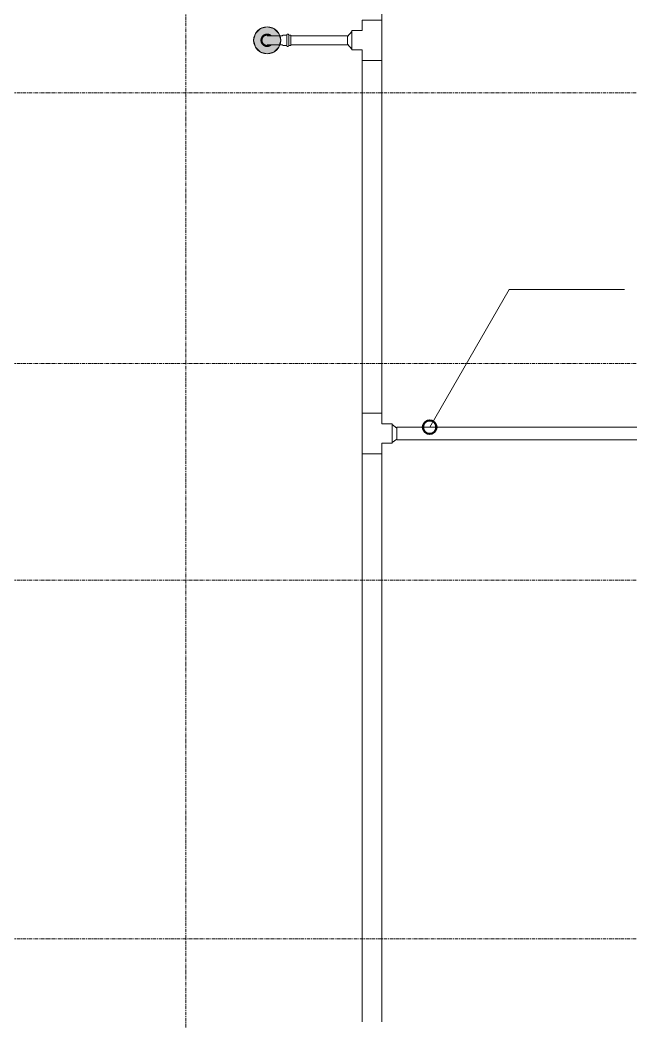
# Model space of a CAD drawing. Header units: inches. Extents: x -3679 to 241, y -496 to 1784.
# Drawn here: x -1932.5 to -1842.2, y 674.7 to 822.7 of the extents above; entities that cross this region are included whole.
import ezdxf

# ---------------------------------------------------------------- set-up
doc = ezdxf.new("R2010")
doc.units = ezdxf.units.IN
doc.header["$MEASUREMENT"] = 0
doc.linetypes.add('Grid Line', pattern=[0.875, 0.5, -0.125, 0.125, -0.125])
for name, color, linetype, lineweight in [('A-ANNO-NOTE', 250, 'Continuous', 9), ('G-ANNO-DIMS', 251, 'Continuous', 9), ('P-PIPE', 1, 'Continuous', 9), ('S-GRID', 8, 'Continuous', 9)]:
    doc.layers.add(name, color=color, linetype=linetype, lineweight=lineweight)

# ---------------------------------------------------------------- blocks, each defined once
blk = doc.blocks.new('Victaulic-VicPress316-Elbow 90-45deg Style P568_P571 - Standard-V2-SECOND LEVEL')
at = {"layer": 'P-PIPE'}
for p, q in [((-3203.81, 730.05), (-3203.81, 729.6)), ((-3203.7, 731.1), (-3203.7, 730.2)), ((-3202.39, 730.21), (-3202.39, 731.1)), ((-3202.28, 729.6), (-3202.28, 730.05)), ((-3203.05, 729.6), (-3203.81, 729.6)), ((-3203.81, 729.31), (-3203.81, 728.97)), ((-3203.05, 729.31), (-3203.81, 729.31)), ((-3203.81, 728.97), (-3203.05, 728.97)), ((-3202.28, 729.6), (-3203.05, 729.6)), ((-3202.28, 729.31), (-3203.05, 729.31)), ((-3203.05, 728.97), (-3202.28, 728.97)), ((-3202.28, 728.97), (-3202.28, 729.31))]:
    blk.add_line(p, q, dxfattribs=at)
at = {"layer": 'P-PIPE', "flags": 128}
for points in [[(-3203.05, 733.4), (-3203.08, 733.4), (-3203.12, 733.4), (-3203.16, 733.4), (-3203.19, 733.39), (-3203.23, 733.38), (-3203.26, 733.38), (-3203.3, 733.37), (-3203.33, 733.36), (-3203.37, 733.34), (-3203.4, 733.33), (-3203.43, 733.32), (-3203.47, 733.3), (-3203.5, 733.28), (-3203.53, 733.26), (-3203.56, 733.24), (-3203.59, 733.22), (-3203.62, 733.2), (-3203.65, 733.18), (-3203.67, 733.15), (-3203.7, 733.13), (-3203.73, 733.1), (-3203.75, 733.07), (-3203.77, 733.04), (-3203.79, 733.01), (-3203.81, 732.98), (-3203.83, 732.95), (-3203.85, 732.92), (-3203.87, 732.89), (-3203.88, 732.85), (-3203.9, 732.82), (-3203.91, 732.79), (-3203.92, 732.75), (-3203.93, 732.72), (-3203.94, 732.68), (-3203.94, 732.65), (-3203.95, 732.61), (-3203.95, 732.57), (-3203.96, 732.54), (-3203.96, 732.5), (-3203.96, 732.46), (-3203.96, 732.43), (-3203.95, 732.39), (-3203.95, 732.35), (-3203.94, 732.32), (-3203.93, 732.28), (-3203.93, 732.25), (-3203.91, 732.21), (-3203.9, 732.18), (-3203.89, 732.14), (-3203.88, 732.11), (-3203.86, 732.08), (-3203.84, 732.05), (-3203.82, 732.01), (-3203.8, 731.98), (-3203.78, 731.95), (-3203.76, 731.92), (-3203.74, 731.9), (-3203.71, 731.87)], [(-3203.05, 733.26), (-3203.08, 733.26), (-3203.11, 733.25), (-3203.14, 733.25), (-3203.17, 733.25), (-3203.2, 733.24), (-3203.23, 733.23), (-3203.26, 733.23), (-3203.29, 733.22), (-3203.32, 733.21), (-3203.34, 733.2), (-3203.37, 733.18), (-3203.4, 733.17), (-3203.43, 733.16), (-3203.45, 733.14), (-3203.48, 733.12), (-3203.5, 733.1), (-3203.53, 733.09), (-3203.55, 733.07), (-3203.57, 733.05), (-3203.6, 733.02), (-3203.62, 733), (-3203.64, 732.98), (-3203.66, 732.95), (-3203.67, 732.93), (-3203.69, 732.9), (-3203.71, 732.88), (-3203.72, 732.85), (-3203.74, 732.82), (-3203.75, 732.8), (-3203.76, 732.77), (-3203.77, 732.74), (-3203.78, 732.71), (-3203.79, 732.68), (-3203.8, 732.65), (-3203.8, 732.62), (-3203.81, 732.59), (-3203.81, 732.56), (-3203.81, 732.53), (-3203.81, 732.5), (-3203.81, 732.47), (-3203.81, 732.44), (-3203.81, 732.41), (-3203.8, 732.38), (-3203.8, 732.35), (-3203.79, 732.32), (-3203.78, 732.29), (-3203.78, 732.26), (-3203.77, 732.23), (-3203.76, 732.2), (-3203.74, 732.17), (-3203.73, 732.14), (-3203.72, 732.12), (-3203.7, 732.1)], [(-3202.39, 731.86), (-3202.37, 731.88), (-3202.34, 731.91), (-3202.32, 731.94), (-3202.3, 731.97), (-3202.28, 732), (-3202.26, 732.03), (-3202.24, 732.06), (-3202.23, 732.09), (-3202.21, 732.13), (-3202.2, 732.16), (-3202.18, 732.19), (-3202.17, 732.23), (-3202.16, 732.26), (-3202.15, 732.3), (-3202.15, 732.33), (-3202.14, 732.37), (-3202.14, 732.41), (-3202.14, 732.44), (-3202.13, 732.48), (-3202.13, 732.52), (-3202.14, 732.55), (-3202.14, 732.59), (-3202.14, 732.63), (-3202.15, 732.66), (-3202.16, 732.7), (-3202.17, 732.73), (-3202.18, 732.77), (-3202.19, 732.8), (-3202.2, 732.84), (-3202.22, 732.87), (-3202.23, 732.9), (-3202.25, 732.93), (-3202.27, 732.97), (-3202.29, 733), (-3202.31, 733.03), (-3202.33, 733.06), (-3202.35, 733.08), (-3202.38, 733.11), (-3202.4, 733.14), (-3202.43, 733.16), (-3202.46, 733.19), (-3202.49, 733.21), (-3202.51, 733.23), (-3202.55, 733.25), (-3202.58, 733.27), (-3202.61, 733.29), (-3202.64, 733.31), (-3202.67, 733.32), (-3202.71, 733.34), (-3202.74, 733.35), (-3202.78, 733.36), (-3202.81, 733.37), (-3202.85, 733.38), (-3202.88, 733.39), (-3202.92, 733.39), (-3202.95, 733.4), (-3202.99, 733.4), (-3203.03, 733.4), (-3203.05, 733.4)], [(-3202.39, 732.1), (-3202.37, 732.13), (-3202.36, 732.16), (-3202.34, 732.18), (-3202.33, 732.21), (-3202.32, 732.24), (-3202.31, 732.27), (-3202.3, 732.3), (-3202.3, 732.33), (-3202.29, 732.36), (-3202.29, 732.39), (-3202.28, 732.42), (-3202.28, 732.45), (-3202.28, 732.48), (-3202.28, 732.51), (-3202.28, 732.54), (-3202.28, 732.57), (-3202.29, 732.6), (-3202.29, 732.63), (-3202.3, 732.66), (-3202.31, 732.69), (-3202.32, 732.72), (-3202.33, 732.75), (-3202.34, 732.78), (-3202.35, 732.81), (-3202.36, 732.84), (-3202.38, 732.86), (-3202.39, 732.89), (-3202.41, 732.92), (-3202.43, 732.94), (-3202.44, 732.97), (-3202.46, 732.99), (-3202.48, 733.01), (-3202.51, 733.03), (-3202.53, 733.06), (-3202.55, 733.08), (-3202.58, 733.09), (-3202.6, 733.11), (-3202.62, 733.13), (-3202.65, 733.15), (-3202.68, 733.16), (-3202.7, 733.18), (-3202.73, 733.19), (-3202.76, 733.2), (-3202.79, 733.21), (-3202.82, 733.22), (-3202.85, 733.23), (-3202.88, 733.24), (-3202.91, 733.24), (-3202.94, 733.25), (-3202.97, 733.25), (-3203, 733.26), (-3203.03, 733.26), (-3203.05, 733.26)], [(-3203.7, 732.49), (-3203.7, 732.49), (-3203.7, 732.49), (-3203.7, 732.48), (-3203.7, 732.47), (-3203.7, 732.46), (-3203.7, 732.45), (-3203.7, 732.44), (-3203.7, 732.42), (-3203.7, 732.4), (-3203.7, 732.38), (-3203.7, 732.36), (-3203.7, 732.33), (-3203.7, 732.31), (-3203.7, 732.28), (-3203.7, 732.25), (-3203.7, 732.21), (-3203.7, 732.18), (-3203.7, 732.14), (-3203.7, 732.11), (-3203.7, 732.07), (-3203.7, 732.03), (-3203.7, 731.98), (-3203.7, 731.94), (-3203.7, 731.9), (-3203.7, 731.85), (-3203.7, 731.8), (-3203.7, 731.75), (-3203.7, 731.7), (-3203.7, 731.65), (-3203.7, 731.6), (-3203.7, 731.55), (-3203.7, 731.5), (-3203.7, 731.44), (-3203.7, 731.39), (-3203.7, 731.33), (-3203.7, 731.28), (-3203.7, 731.22), (-3203.7, 731.17), (-3203.7, 731.11), (-3203.7, 731.1)], [(-3202.39, 731.1), (-3202.39, 731.15), (-3202.39, 731.21), (-3202.39, 731.26), (-3202.39, 731.32), (-3202.39, 731.37), (-3202.39, 731.43), (-3202.39, 731.48), (-3202.39, 731.54), (-3202.39, 731.59), (-3202.39, 731.64), (-3202.39, 731.69), (-3202.39, 731.74), (-3202.39, 731.79), (-3202.39, 731.84), (-3202.39, 731.88), (-3202.39, 731.93), (-3202.39, 731.97), (-3202.39, 732.02), (-3202.39, 732.06), (-3202.39, 732.1), (-3202.39, 732.13), (-3202.39, 732.17), (-3202.39, 732.21), (-3202.39, 732.24), (-3202.39, 732.27), (-3202.39, 732.3), (-3202.39, 732.33), (-3202.39, 732.35), (-3202.39, 732.37), (-3202.39, 732.4), (-3202.39, 732.41), (-3202.39, 732.43), (-3202.39, 732.45), (-3202.39, 732.46), (-3202.39, 732.47), (-3202.39, 732.48), (-3202.39, 732.48), (-3202.39, 732.49), (-3202.39, 732.49), (-3202.39, 732.49)], [(-3203.81, 730.05), (-3203.81, 730.06), (-3203.81, 730.07), (-3203.81, 730.08), (-3203.81, 730.09), (-3203.81, 730.11), (-3203.8, 730.12), (-3203.8, 730.13), (-3203.8, 730.14), (-3203.8, 730.15), (-3203.79, 730.16), (-3203.79, 730.17), (-3203.78, 730.18), (-3203.78, 730.19), (-3203.77, 730.2), (-3203.76, 730.2), (-3203.76, 730.21), (-3203.75, 730.22), (-3203.74, 730.23), (-3203.74, 730.24), (-3203.73, 730.25), (-3203.72, 730.25), (-3203.71, 730.26), (-3203.71, 730.27), (-3203.7, 730.27)], [(-3202.39, 730.27), (-3202.38, 730.26), (-3202.37, 730.26), (-3202.36, 730.25), (-3202.36, 730.24), (-3202.35, 730.23), (-3202.34, 730.22), (-3202.33, 730.22), (-3202.33, 730.21), (-3202.32, 730.2), (-3202.32, 730.19), (-3202.31, 730.18), (-3202.31, 730.17), (-3202.3, 730.16), (-3202.3, 730.15), (-3202.29, 730.14), (-3202.29, 730.13), (-3202.29, 730.12), (-3202.29, 730.11), (-3202.28, 730.1), (-3202.28, 730.09), (-3202.28, 730.07), (-3202.28, 730.06), (-3202.28, 730.05), (-3202.28, 730.05)], [(-3203.81, 729.31), (-3203.82, 729.31), (-3203.82, 729.31), (-3203.83, 729.31), (-3203.84, 729.31), (-3203.84, 729.31), (-3203.85, 729.31), (-3203.85, 729.31), (-3203.86, 729.32), (-3203.86, 729.32), (-3203.87, 729.32), (-3203.87, 729.32), (-3203.88, 729.32), (-3203.88, 729.33), (-3203.89, 729.33), (-3203.89, 729.33), (-3203.9, 729.34), (-3203.9, 729.34), (-3203.91, 729.34), (-3203.91, 729.35), (-3203.92, 729.35), (-3203.92, 729.36), (-3203.92, 729.36), (-3203.93, 729.37), (-3203.93, 729.37), (-3203.93, 729.38), (-3203.94, 729.38), (-3203.94, 729.39), (-3203.94, 729.39), (-3203.95, 729.4), (-3203.95, 729.4), (-3203.95, 729.41), (-3203.95, 729.41), (-3203.95, 729.42), (-3203.95, 729.42), (-3203.96, 729.43), (-3203.96, 729.44), (-3203.96, 729.44), (-3203.96, 729.45), (-3203.96, 729.45), (-3203.96, 729.46), (-3203.96, 729.46), (-3203.96, 729.47), (-3203.96, 729.48), (-3203.96, 729.48), (-3203.95, 729.49), (-3203.95, 729.49), (-3203.95, 729.5), (-3203.95, 729.5), (-3203.95, 729.51), (-3203.94, 729.51), (-3203.94, 729.52), (-3203.94, 729.52), (-3203.94, 729.53), (-3203.93, 729.53), (-3203.93, 729.54), (-3203.93, 729.54), (-3203.92, 729.55), (-3203.92, 729.55), (-3203.92, 729.56), (-3203.91, 729.56), (-3203.91, 729.57), (-3203.9, 729.57), (-3203.9, 729.57), (-3203.89, 729.58), (-3203.89, 729.58), (-3203.88, 729.58), (-3203.88, 729.58), (-3203.87, 729.59), (-3203.87, 729.59), (-3203.86, 729.59), (-3203.86, 729.59), (-3203.85, 729.59), (-3203.84, 729.6), (-3203.84, 729.6), (-3203.83, 729.6), (-3203.83, 729.6), (-3203.82, 729.6), (-3203.82, 729.6), (-3203.81, 729.6)], [(-3203.05, 729.6), (-3203.08, 729.6), (-3203.11, 729.6), (-3203.14, 729.6), (-3203.17, 729.6), (-3203.2, 729.6), (-3203.23, 729.6), (-3203.26, 729.6), (-3203.29, 729.6), (-3203.32, 729.6), (-3203.34, 729.6), (-3203.37, 729.6), (-3203.4, 729.6), (-3203.43, 729.6), (-3203.45, 729.6), (-3203.48, 729.6), (-3203.5, 729.6), (-3203.53, 729.6), (-3203.55, 729.6), (-3203.57, 729.6), (-3203.6, 729.6), (-3203.62, 729.6), (-3203.64, 729.6), (-3203.66, 729.6), (-3203.67, 729.6), (-3203.69, 729.6), (-3203.71, 729.6), (-3203.72, 729.6), (-3203.74, 729.6), (-3203.75, 729.6), (-3203.76, 729.6), (-3203.77, 729.6), (-3203.78, 729.6), (-3203.79, 729.6), (-3203.8, 729.6), (-3203.8, 729.6), (-3203.81, 729.6), (-3203.81, 729.6), (-3203.81, 729.6), (-3203.81, 729.6), (-3203.81, 729.6)], [(-3203.81, 729.6), (-3203.81, 729.6), (-3203.81, 729.6), (-3203.81, 729.6), (-3203.8, 729.6), (-3203.8, 729.6), (-3203.79, 729.6), (-3203.78, 729.6), (-3203.77, 729.6)], [(-3203.77, 729.31), (-3203.78, 729.31), (-3203.79, 729.31), (-3203.8, 729.31), (-3203.8, 729.31), (-3203.81, 729.31), (-3203.81, 729.31), (-3203.81, 729.31), (-3203.81, 729.31), (-3203.81, 729.31)], [(-3203.81, 729.31), (-3203.81, 729.31), (-3203.81, 729.31), (-3203.81, 729.31), (-3203.8, 729.31), (-3203.8, 729.31), (-3203.79, 729.31), (-3203.78, 729.31), (-3203.77, 729.31), (-3203.76, 729.31), (-3203.75, 729.31), (-3203.74, 729.31), (-3203.73, 729.31), (-3203.71, 729.31), (-3203.7, 729.31), (-3203.68, 729.31), (-3203.66, 729.31), (-3203.64, 729.31), (-3203.62, 729.31), (-3203.6, 729.31), (-3203.58, 729.31), (-3203.56, 729.31), (-3203.53, 729.31), (-3203.51, 729.31), (-3203.49, 729.31), (-3203.46, 729.31), (-3203.43, 729.31), (-3203.41, 729.31), (-3203.38, 729.31), (-3203.35, 729.31), (-3203.32, 729.31), (-3203.29, 729.31), (-3203.27, 729.31), (-3203.24, 729.31), (-3203.21, 729.31), (-3203.18, 729.31), (-3203.15, 729.31), (-3203.12, 729.31), (-3203.08, 729.31), (-3203.05, 729.31), (-3203.05, 729.31)], [(-3202.28, 729.6), (-3202.28, 729.6), (-3202.28, 729.6), (-3202.29, 729.6), (-3202.29, 729.6), (-3202.29, 729.6), (-3202.3, 729.6), (-3202.31, 729.6), (-3202.32, 729.6), (-3202.33, 729.6), (-3202.34, 729.6), (-3202.35, 729.6), (-3202.37, 729.6), (-3202.38, 729.6), (-3202.4, 729.6), (-3202.41, 729.6), (-3202.43, 729.6), (-3202.45, 729.6), (-3202.47, 729.6), (-3202.49, 729.6), (-3202.51, 729.6), (-3202.53, 729.6), (-3202.56, 729.6), (-3202.58, 729.6), (-3202.61, 729.6), (-3202.63, 729.6), (-3202.66, 729.6), (-3202.68, 729.6), (-3202.71, 729.6), (-3202.74, 729.6), (-3202.77, 729.6), (-3202.8, 729.6), (-3202.83, 729.6), (-3202.86, 729.6), (-3202.89, 729.6), (-3202.92, 729.6), (-3202.95, 729.6), (-3202.98, 729.6), (-3203.01, 729.6), (-3203.04, 729.6), (-3203.05, 729.6)], [(-3203.05, 729.31), (-3203.02, 729.31), (-3202.98, 729.31), (-3202.95, 729.31), (-3202.92, 729.31), (-3202.89, 729.31), (-3202.86, 729.31), (-3202.83, 729.31), (-3202.8, 729.31), (-3202.78, 729.31), (-3202.75, 729.31), (-3202.72, 729.31), (-3202.69, 729.31), (-3202.67, 729.31), (-3202.64, 729.31), (-3202.61, 729.31), (-3202.59, 729.31), (-3202.56, 729.31), (-3202.54, 729.31), (-3202.52, 729.31), (-3202.5, 729.31), (-3202.48, 729.31), (-3202.46, 729.31), (-3202.44, 729.31), (-3202.42, 729.31), (-3202.4, 729.31), (-3202.39, 729.31), (-3202.37, 729.31), (-3202.36, 729.31), (-3202.34, 729.31), (-3202.33, 729.31), (-3202.32, 729.31), (-3202.31, 729.31), (-3202.3, 729.31), (-3202.3, 729.31), (-3202.29, 729.31), (-3202.29, 729.31), (-3202.28, 729.31), (-3202.28, 729.31), (-3202.28, 729.31), (-3202.28, 729.31)], [(-3202.32, 729.6), (-3202.31, 729.6), (-3202.3, 729.6), (-3202.3, 729.6), (-3202.29, 729.6), (-3202.29, 729.6), (-3202.28, 729.6), (-3202.28, 729.6), (-3202.28, 729.6), (-3202.28, 729.6)], [(-3202.28, 729.31), (-3202.28, 729.31), (-3202.28, 729.31), (-3202.29, 729.31), (-3202.29, 729.31), (-3202.29, 729.31), (-3202.3, 729.31), (-3202.31, 729.31), (-3202.32, 729.31)], [(-3202.28, 729.6), (-3202.27, 729.6), (-3202.27, 729.6), (-3202.26, 729.6), (-3202.26, 729.6), (-3202.25, 729.6), (-3202.24, 729.6), (-3202.24, 729.59), (-3202.23, 729.59), (-3202.23, 729.59), (-3202.22, 729.59), (-3202.22, 729.59), (-3202.21, 729.58), (-3202.21, 729.58), (-3202.2, 729.58), (-3202.2, 729.57), (-3202.19, 729.57), (-3202.19, 729.57), (-3202.18, 729.56), (-3202.18, 729.56), (-3202.18, 729.56), (-3202.17, 729.55), (-3202.17, 729.55), (-3202.16, 729.54), (-3202.16, 729.54), (-3202.16, 729.53), (-3202.15, 729.53), (-3202.15, 729.52), (-3202.15, 729.52), (-3202.15, 729.51), (-3202.14, 729.51), (-3202.14, 729.5), (-3202.14, 729.5), (-3202.14, 729.49), (-3202.14, 729.48), (-3202.14, 729.48), (-3202.14, 729.47), (-3202.13, 729.47), (-3202.13, 729.46), (-3202.13, 729.46), (-3202.13, 729.45), (-3202.13, 729.44), (-3202.13, 729.44), (-3202.14, 729.43), (-3202.14, 729.43), (-3202.14, 729.42), (-3202.14, 729.42), (-3202.14, 729.41), (-3202.14, 729.4), (-3202.14, 729.4), (-3202.15, 729.39), (-3202.15, 729.39), (-3202.15, 729.38), (-3202.16, 729.38), (-3202.16, 729.37), (-3202.16, 729.37), (-3202.17, 729.36), (-3202.17, 729.36), (-3202.17, 729.35), (-3202.18, 729.35), (-3202.18, 729.35), (-3202.19, 729.34), (-3202.19, 729.34), (-3202.19, 729.34), (-3202.2, 729.33), (-3202.2, 729.33), (-3202.21, 729.33), (-3202.21, 729.32), (-3202.22, 729.32), (-3202.23, 729.32), (-3202.23, 729.32), (-3202.24, 729.32), (-3202.24, 729.31), (-3202.25, 729.31), (-3202.25, 729.31), (-3202.26, 729.31), (-3202.26, 729.31), (-3202.27, 729.31), (-3202.28, 729.31), (-3202.28, 729.31)]]:
    blk.add_lwpolyline(points, dxfattribs=at)

msp = doc.modelspace()

# ---------------------------------------------------------------- hatches: boundary and pattern name
at = {"layer": 'A-ANNO-NOTE'}
msp.add_hatch(color=256, dxfattribs=at).paths.add_polyline_path([(-1896, 817.74), (-1895, 818.01), (-1894.27, 818.74), (-1894, 819.74), (-1894.27, 820.74), (-1895, 821.47), (-1896, 821.74), (-1897, 821.47), (-1897.73, 820.74), (-1898, 819.74), (-1897.73, 818.74), (-1897, 818.01)], flags=0)
h = msp.add_hatch(color=256, dxfattribs=at)
edge = h.paths.add_edge_path(flags=0)
edge.add_arc((-1896, 819.74), 2, 0, 360)

# ---------------------------------------------------------------- linework, layer by layer
for p, q in [((-1897, 821.47), (-1897.73, 820.74)), ((-1896, 821.74), (-1897, 821.47)), ((-1895, 821.47), (-1896, 821.74)), ((-1894.27, 820.74), (-1895, 821.47)), ((-1897.73, 820.74), (-1898, 819.74)), ((-1894, 819.74), (-1894.27, 820.74)), ((-1898, 819.74), (-1897.73, 818.74)), ((-1897.73, 818.74), (-1897, 818.01)), ((-1895, 818.01), (-1894.27, 818.74)), ((-1894.27, 818.74), (-1894, 819.74)), ((-1897, 818.01), (-1896, 817.74)), ((-1896, 817.74), (-1895, 818.01))]:
    msp.add_line(p, q, dxfattribs=at)
msp.add_circle((-1896, 819.74), 2, dxfattribs=at)
at = {"layer": 'G-ANNO-DIMS'}
for p, q in [((-1871.98, 762.6), (-1860.24, 782.93)), ((-1860.24, 782.93), (-1843.21, 782.93))]:
    msp.add_line(p, q, dxfattribs=at)
at = {"layer": 'G-ANNO-DIMS', "lineweight": 50}
msp.add_circle((-1871.98, 762.6), 1, dxfattribs=at)
at = {"layer": 'P-PIPE'}
for p, q in [((-1879.06, 822.73), (-1879.06, 848.18)), ((-1881.94, 822.73), (-1881.94, 821.18)), ((-1881.22, 822.73), (-1881.94, 822.73)), ((-1881.89, 822.73), (-1881.75, 822.73)), ((-1881.74, 822.73), (-1881.52, 822.73)), ((-1881.52, 822.73), (-1881.22, 822.73)), ((-1881.22, 822.73), (-1880.87, 822.73)), ((-1879.06, 822.73), (-1881.22, 822.73)), ((-1880.87, 822.73), (-1880.13, 822.73)), ((-1880.13, 822.73), (-1879.78, 822.73)), ((-1879.78, 822.73), (-1879.48, 822.73)), ((-1879.48, 822.73), (-1879.26, 822.73)), ((-1879.25, 822.73), (-1879.11, 822.73)), ((-1879.06, 816.75), (-1879.06, 822.73)), ((-1884.15, 820.4), (-1892.48, 820.4)), ((-1883.49, 821.06), (-1884.15, 820.31)), ((-1884.15, 820.4), (-1884.15, 819.09)), ((-1881.94, 821.18), (-1883.49, 821.18)), ((-1883.49, 818.31), (-1883.49, 821.18)), ((-1892.48, 819.09), (-1884.15, 819.09)), ((-1884.15, 819.18), (-1883.49, 818.43)), ((-1883.49, 818.31), (-1881.94, 818.31)), ((-1881.94, 818.31), (-1881.94, 816.75)), ((-1881.94, 816.75), (-1881.94, 764.65)), ((-1881.94, 816.75), (-1881.22, 816.75)), ((-1881.75, 816.75), (-1881.89, 816.75)), ((-1881.52, 816.75), (-1881.74, 816.75)), ((-1881.22, 816.75), (-1881.52, 816.75)), ((-1881.22, 816.75), (-1879.06, 816.75)), ((-1880.87, 816.75), (-1881.22, 816.75)), ((-1880.13, 816.75), (-1880.87, 816.75)), ((-1879.78, 816.75), (-1880.13, 816.75)), ((-1879.48, 816.75), (-1879.78, 816.75)), ((-1879.26, 816.75), (-1879.48, 816.75)), ((-1879.11, 816.75), (-1879.25, 816.75)), ((-1879.06, 764.65), (-1879.06, 816.75)), ((-1881.94, 764.65), (-1881.94, 758.66)), ((-1879.78, 764.65), (-1881.94, 764.65)), ((-1881.89, 764.65), (-1881.75, 764.65)), ((-1881.74, 764.65), (-1881.52, 764.65)), ((-1881.52, 764.65), (-1881.22, 764.65)), ((-1881.22, 764.65), (-1880.87, 764.65)), ((-1880.87, 764.65), (-1880.13, 764.65)), ((-1880.13, 764.65), (-1879.78, 764.65)), ((-1879.78, 764.65), (-1879.48, 764.65)), ((-1879.06, 764.65), (-1879.78, 764.65)), ((-1879.48, 764.65), (-1879.26, 764.65)), ((-1879.25, 764.65), (-1879.11, 764.65)), ((-1879.06, 763.09), (-1879.06, 764.65)), ((-1877.51, 763.09), (-1879.06, 763.09)), ((-1877.51, 763.09), (-1877.51, 760.22)), ((-1876.85, 762.47), (-1877.51, 762.97)), ((-1831.11, 762.6), (-1876.85, 762.6)), ((-1876.85, 760.7), (-1876.85, 762.6)), ((-1877.51, 760.34), (-1876.85, 760.84)), ((-1879.06, 758.66), (-1879.06, 760.22)), ((-1879.06, 760.22), (-1877.51, 760.22)), ((-1876.85, 760.7), (-1831.11, 760.7)), ((-1881.94, 758.66), (-1881.94, 674.73)), ((-1881.94, 758.66), (-1879.78, 758.66)), ((-1881.75, 758.66), (-1881.89, 758.66)), ((-1881.52, 758.66), (-1881.74, 758.66)), ((-1881.22, 758.66), (-1881.52, 758.66)), ((-1880.87, 758.66), (-1881.22, 758.66)), ((-1880.13, 758.66), (-1880.87, 758.66)), ((-1879.78, 758.66), (-1880.13, 758.66)), ((-1879.48, 758.66), (-1879.78, 758.66)), ((-1879.78, 758.66), (-1879.06, 758.66)), ((-1879.26, 758.66), (-1879.48, 758.66)), ((-1879.11, 758.66), (-1879.25, 758.66)), ((-1879.06, 674.73), (-1879.06, 758.66))]:
    msp.add_line(p, q, dxfattribs=at)
at = {"layer": 'S-GRID', "linetype": 'Grid Line'}
for p, q in [((-1908, 1771.74), (-1908, -484.26)), ((-3666.39, 812), (228, 812)), ((-3666.39, 772), (228, 772)), ((-3666.39, 740), (228, 740)), ((-3666.39, 687), (228, 687))]:
    msp.add_line(p, q, dxfattribs=at)

# ---------------------------------------------------------------- block references
at = {"layer": 'P-PIPE', "rotation": 90}
msp.add_blockref('Victaulic-VicPress316-Elbow 90-45deg Style P568_P571 - Standard-V2-SECOND LEVEL', (-1163.51, 4022.79), dxfattribs=at)

doc.saveas('drawing.dxf')
